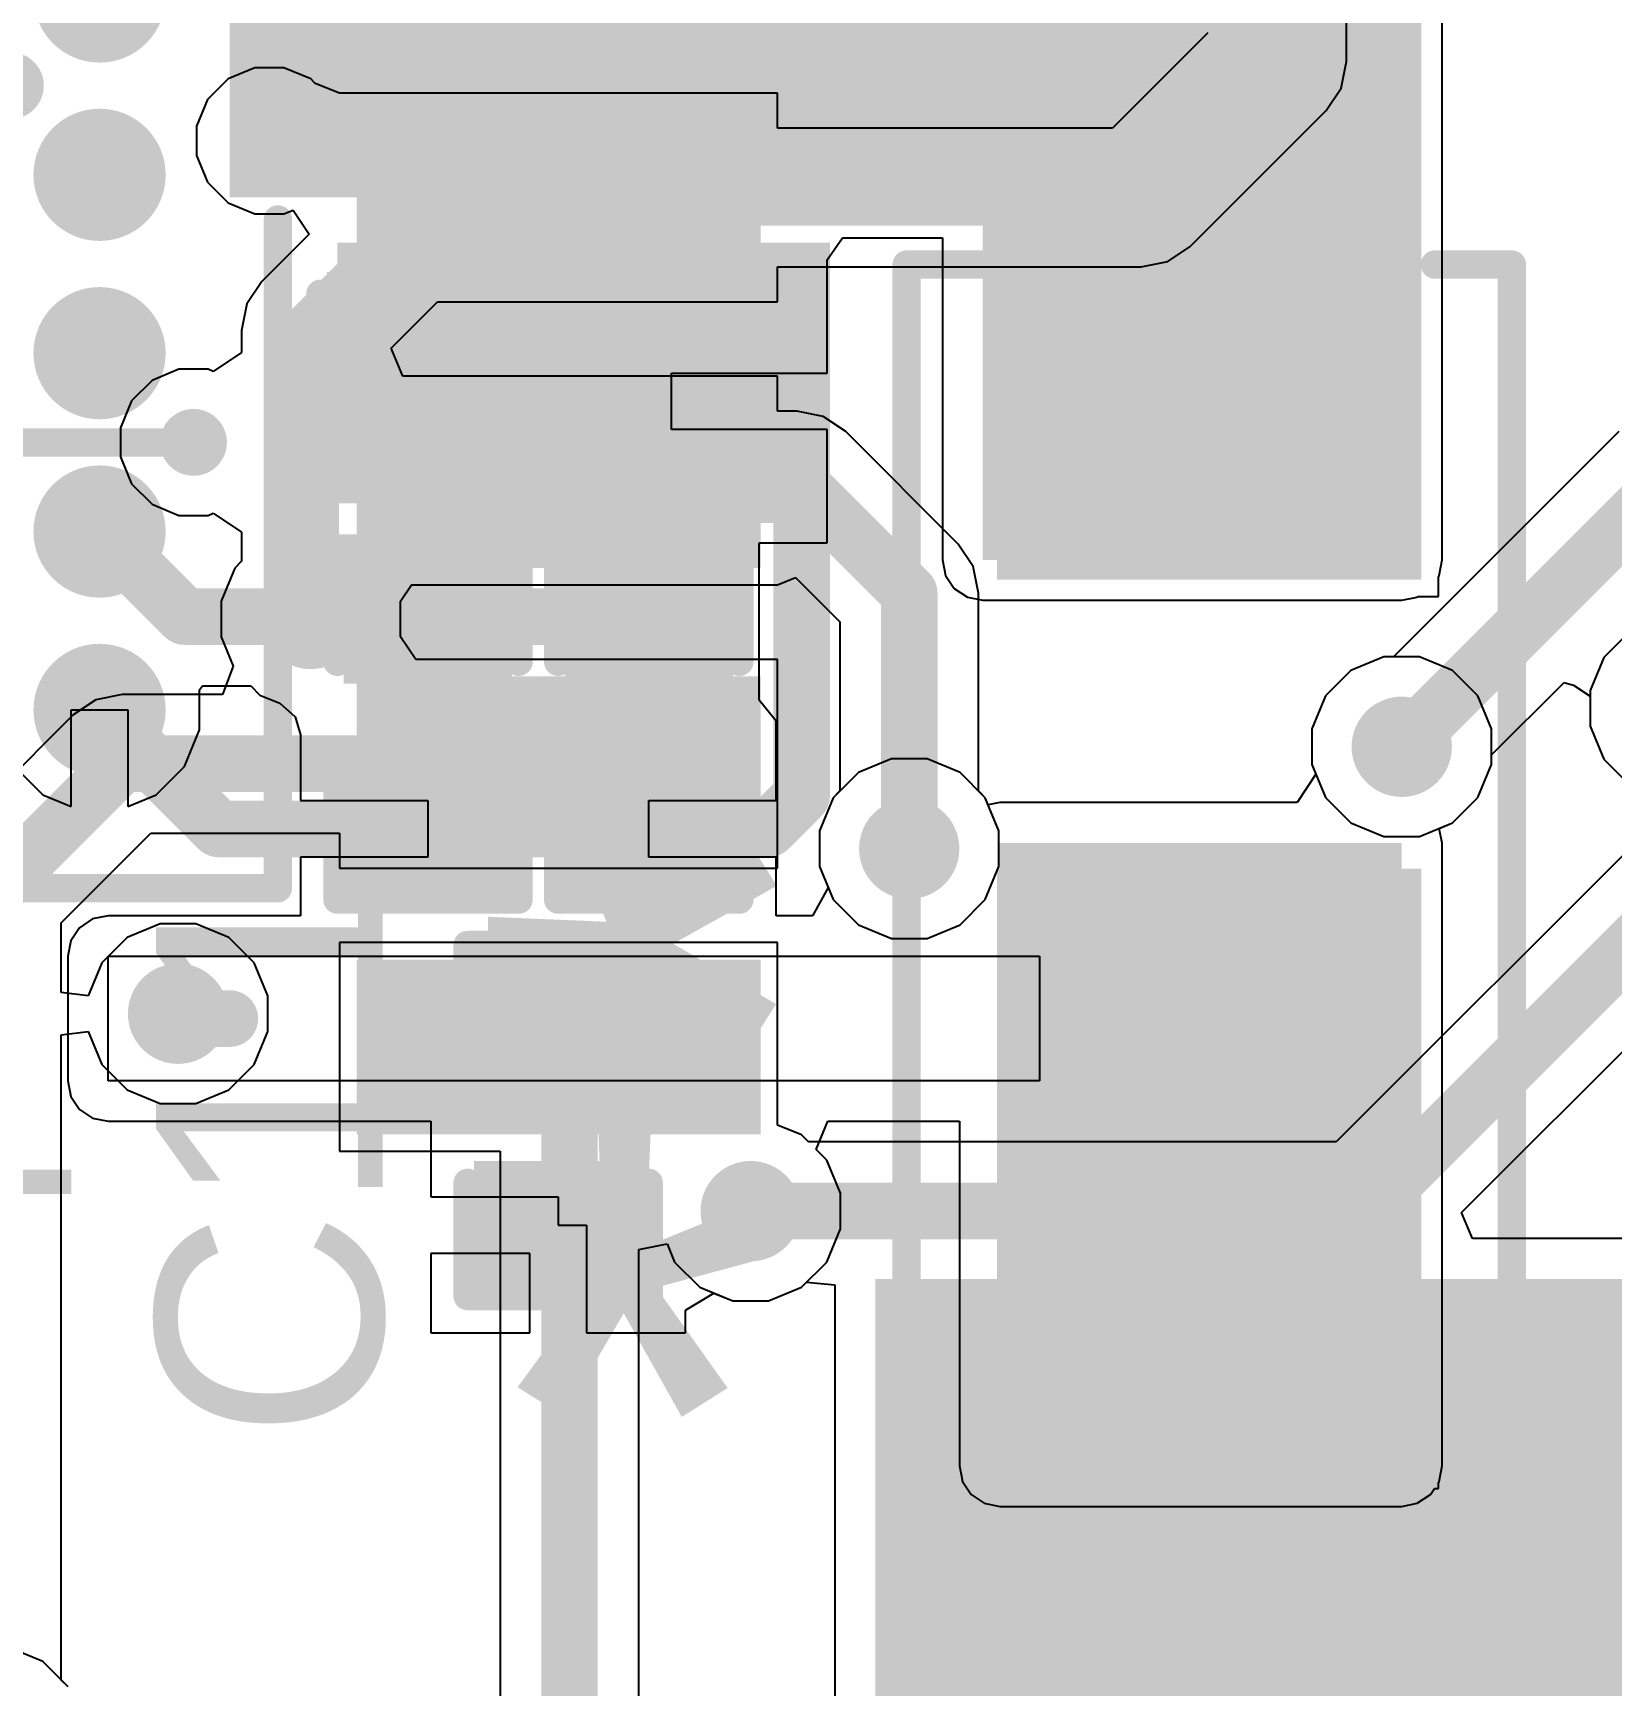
# Model space of a CAD drawing. Header units: millimetres. Extents: x -5.5 to 48.8, y -1.4 to 42.1.
# Drawn here: x 28.35 to 35.44, y 11.64 to 19.05 of the extents above; entities that cross this region are included whole.
import ezdxf

# ---------------------------------------------------------------- set-up
doc = ezdxf.new("R2010")
doc.units = ezdxf.units.MM
for name, color, linetype in [('BottomLayer', 5, 'Continuous'), ('BottomPaste', 16, 'Continuous'), ('BottomSolder', 6, 'Continuous'), ('TopLayer', 1, 'Continuous'), ('TopOverlay', 2, 'Continuous'), ('TopPaste', 8, 'Continuous'), ('TopSolder', 216, 'Continuous'), ('ViaHoleLayer', 16, 'Continuous')]:
    doc.layers.add(name, color=color, linetype=linetype)
doc.styles.add('Arial', font='', dxfattribs={"height": 0.2})
doc.styles.get('Arial').set_extended_font_data('Arial')

# ---------------------------------------------------------------- blocks, each defined once
blk = doc.blocks.new('SMA_3')
at = {"layer": 'TopLayer'}
for points in [[(-3.25, 0.85), (-0.75, 0.85), (-0.75, -0.85), (-3.25, -0.85)], [(0.75, 0.85), (3.25, 0.85), (3.25, -0.85), (0.75, -0.85)]]:
    blk.add_hatch(color=1, dxfattribs=at).paths.add_polyline_path(points)
at = {"layer": 'TopOverlay'}
for points in [[(-4.445, -1.4216), (-3.278, -1.4216), (-3.278, 1.4219), (-4.445, 1.4219)], [(-3.3, 0.924), (-2.596, 0.924), (-2.596, 1.4219), (-3.3, 1.4219)], [(-3.3, -1.4219), (-2.596, -1.4219), (-2.596, -0.924), (-3.3, -0.924)]]:
    blk.add_hatch(color=2, dxfattribs=at).paths.add_polyline_path(points)
at = {"layer": 'TopPaste'}
for points in [[(-3.25, 0.85), (-0.75, 0.85), (-0.75, -0.85), (-3.25, -0.85)], [(0.75, 0.85), (3.25, 0.85), (3.25, -0.85), (0.75, -0.85)]]:
    blk.add_hatch(color=8, dxfattribs=at).paths.add_polyline_path(points)
at = {"layer": 'TopSolder'}
for points in [[(-3.3516, 0.9516), (-0.6484, 0.9516), (-0.6484, -0.9516), (-3.3516, -0.9516)], [(0.6484, 0.9516), (3.3516, 0.9516), (3.3516, -0.9516), (0.6484, -0.9516)]]:
    blk.add_hatch(color=216, dxfattribs=at).paths.add_polyline_path(points)
at = {"layer": 'TopOverlay', "const_width": 0.127}
for points in [[(-2.6581, 1.3577), (2.0612, 1.3577)], [(2.0612, 1.3577), (2.0612, 1.0122)], [(2.0612, -1.0122), (2.0612, -1.3577)], [(-2.6581, -1.3577), (2.0612, -1.3577)]]:
    blk.add_lwpolyline(points, dxfattribs=at)
at = {"layer": 'TopOverlay', "const_width": 0.0635}
for points in [[(-2.6899, 1.3577, 1), (-2.6264, 1.3577, 1)], [(2.0295, 1.3577, 1), (2.093, 1.3577, 1)], [(2.0295, 1.3577, 1), (2.093, 1.3577, 1)], [(2.0295, 1.0122, 1), (2.093, 1.0122, 1)], [(2.0295, -1.0122, 1), (2.093, -1.0122, 1)], [(-2.6899, -1.3577, 1), (-2.6264, -1.3577, 1)], [(2.0295, -1.3577, 1), (2.093, -1.3577, 1)], [(2.0295, -1.3577, 1), (2.093, -1.3577, 1)]]:
    blk.add_lwpolyline(points, format="xyb", close=True, dxfattribs=at)
blk = doc.blocks.new('SMA_B_9')
at = {"layer": 'BottomLayer'}
for points in [[(-3.25, 0.85), (-0.75, 0.85), (-0.75, -0.85), (-3.25, -0.85)], [(0.75, 0.85), (3.25, 0.85), (3.25, -0.85), (0.75, -0.85)]]:
    blk.add_hatch(color=5, dxfattribs=at).paths.add_polyline_path(points)
at = {"layer": 'BottomPaste'}
for points in [[(-3.25, 0.85), (-0.75, 0.85), (-0.75, -0.85), (-3.25, -0.85)], [(0.75, 0.85), (3.25, 0.85), (3.25, -0.85), (0.75, -0.85)]]:
    blk.add_hatch(color=16, dxfattribs=at).paths.add_polyline_path(points)
at = {"layer": 'BottomSolder'}
for points in [[(-3.3516, 0.9516), (-0.6484, 0.9516), (-0.6484, -0.9516), (-3.3516, -0.9516)], [(0.6484, 0.9516), (3.3516, 0.9516), (3.3516, -0.9516), (0.6484, -0.9516)]]:
    blk.add_hatch(color=6, dxfattribs=at).paths.add_polyline_path(points)
blk = doc.blocks.new('SOIC_8__208______B_29')
at = {"layer": 'BottomLayer'}
for points in [[(2.8, 2.195), (4.41, 2.195), (4.41, 1.615), (2.8, 1.615)], [(2.8, 0.925), (4.41, 0.925), (4.41, 0.345), (2.8, 0.345)], [(2.8, -0.345), (4.41, -0.345), (4.41, -0.925), (2.8, -0.925)], [(2.8, -1.615), (4.41, -1.615), (4.41, -2.195), (2.8, -2.195)]]:
    blk.add_hatch(color=5, dxfattribs=at).paths.add_polyline_path(points)
at = {"layer": 'BottomPaste'}
for points in [[(2.8, 2.195), (4.41, 2.195), (4.41, 1.615), (2.8, 1.615)], [(2.8, 0.925), (4.41, 0.925), (4.41, 0.345), (2.8, 0.345)], [(2.8, -0.345), (4.41, -0.345), (4.41, -0.925), (2.8, -0.925)], [(2.8, -1.615), (4.41, -1.615), (4.41, -2.195), (2.8, -2.195)]]:
    blk.add_hatch(color=16, dxfattribs=at).paths.add_polyline_path(points)
at = {"layer": 'BottomSolder'}
for points in [[(2.6984, 2.2966), (4.5116, 2.2966), (4.5116, 1.5134), (2.6984, 1.5134)], [(2.6984, 1.0266), (4.5116, 1.0266), (4.5116, 0.2434), (2.6984, 0.2434)], [(2.6984, -0.2434), (4.5116, -0.2434), (4.5116, -1.0266), (2.6984, -1.0266)], [(2.6984, -1.5134), (4.5116, -1.5134), (4.5116, -2.2966), (2.6984, -2.2966)]]:
    blk.add_hatch(color=6, dxfattribs=at).paths.add_polyline_path(points)
blk = doc.blocks.new('196_LFBGA__12_12__41')
at = {"layer": 'TopLayer'}
h = blk.add_hatch(color=1, dxfattribs=at)
edge = h.paths.add_edge_path()
edge.add_arc((5.2, -2), 0.195, 0, 360)
h = blk.add_hatch(color=1, dxfattribs=at)
edge = h.paths.add_edge_path()
edge.add_arc((5.2, -2.8), 0.195, 0, 360)
h = blk.add_hatch(color=1, dxfattribs=at)
edge = h.paths.add_edge_path()
edge.add_arc((5.2, -3.6), 0.195, 0, 360)
h = blk.add_hatch(color=1, dxfattribs=at)
edge = h.paths.add_edge_path()
edge.add_arc((5.2, -4.4), 0.195, 0, 360)
h = blk.add_hatch(color=1, dxfattribs=at)
edge = h.paths.add_edge_path()
edge.add_arc((5.2, -5.2), 0.195, 0, 360)
at = {"layer": 'TopPaste'}
h = blk.add_hatch(color=8, dxfattribs=at)
edge = h.paths.add_edge_path()
edge.add_arc((5.2, -2), 0.195, 0, 360)
h = blk.add_hatch(color=8, dxfattribs=at)
edge = h.paths.add_edge_path()
edge.add_arc((5.2, -2.8), 0.195, 0, 360)
h = blk.add_hatch(color=8, dxfattribs=at)
edge = h.paths.add_edge_path()
edge.add_arc((5.2, -3.6), 0.195, 0, 360)
h = blk.add_hatch(color=8, dxfattribs=at)
edge = h.paths.add_edge_path()
edge.add_arc((5.2, -4.4), 0.195, 0, 360)
h = blk.add_hatch(color=8, dxfattribs=at)
edge = h.paths.add_edge_path()
edge.add_arc((5.2, -5.2), 0.195, 0, 360)
at = {"layer": 'TopSolder'}
h = blk.add_hatch(color=216, dxfattribs=at)
edge = h.paths.add_edge_path()
edge.add_arc((5.2, -2), 0.2966, 0, 360)
h = blk.add_hatch(color=216, dxfattribs=at)
edge = h.paths.add_edge_path()
edge.add_arc((5.2, -2.8), 0.2966, 0, 360)
h = blk.add_hatch(color=216, dxfattribs=at)
edge = h.paths.add_edge_path()
edge.add_arc((5.2, -3.6), 0.2966, 0, 360)
h = blk.add_hatch(color=216, dxfattribs=at)
edge = h.paths.add_edge_path()
edge.add_arc((5.2, -4.4), 0.2966, 0, 360)
h = blk.add_hatch(color=216, dxfattribs=at)
edge = h.paths.add_edge_path()
edge.add_arc((5.2, -5.2), 0.2966, 0, 360)
at = {"layer": 'TopOverlay', "const_width": 0.127}
for points in [[(6, -6), (6, -3)], [(3, -6), (6, -6)]]:
    blk.add_lwpolyline(points, dxfattribs=at)
at = {"layer": 'TopOverlay', "const_width": 0.0635}
for points in [[(5.9683, -3, 1), (6.0318, -3, 1)], [(5.9683, -6, 1), (6.0318, -6, 1)], [(5.9683, -6, 1), (6.0318, -6, 1)]]:
    blk.add_lwpolyline(points, format="xyb", close=True, dxfattribs=at)
blk = doc.blocks.new('C___0402_89')
at = {"layer": 'TopLayer'}
for points in [[(-0.6985, -0.3175), (-0.6985, 0.3175), (-0.2413, 0.3175), (-0.2413, -0.3175)], [(0.2413, -0.3175), (0.2413, 0.3175), (0.6985, 0.3175), (0.6985, -0.3175)]]:
    blk.add_hatch(color=1, dxfattribs=at).paths.add_polyline_path(points)
at = {"layer": 'TopPaste'}
for points in [[(-0.6985, -0.3175), (-0.6985, 0.3175), (-0.2413, 0.3175), (-0.2413, -0.3175)], [(0.2413, -0.3175), (0.2413, 0.3175), (0.6985, 0.3175), (0.6985, -0.3175)]]:
    blk.add_hatch(color=8, dxfattribs=at).paths.add_polyline_path(points)
at = {"layer": 'TopSolder'}
for points in [[(-0.7585, -0.3775), (-0.7585, 0.3775), (-0.1813, 0.3775), (-0.1813, -0.3775)], [(0.1813, -0.3775), (0.1813, 0.3775), (0.7585, 0.3775), (0.7585, -0.3775)]]:
    blk.add_hatch(color=216, dxfattribs=at).paths.add_polyline_path(points)
at = {"layer": 'TopOverlay', "const_width": 0.127}
for points in [[(-0.7874, 0.4064), (-0.2794, 0.4064)], [(-0.7874, 0.4064), (-0.7874, -0.4064)], [(0.2794, 0.4064), (0.7874, 0.4064)], [(0.7874, 0.4064), (0.7874, -0.4064)], [(-0.7874, -0.4064), (-0.2794, -0.4064)], [(0.2794, -0.4064), (0.7874, -0.4064)]]:
    blk.add_lwpolyline(points, dxfattribs=at)
at = {"layer": 'TopOverlay', "const_width": 0.0635}
for points in [[(-0.8191, 0.4064, 1), (-0.7556, 0.4064, 1)], [(-0.8191, 0.4064, 1), (-0.7556, 0.4064, 1)], [(-0.3111, 0.4064, 1), (-0.2477, 0.4064, 1)], [(0.2477, 0.4064, 1), (0.3111, 0.4064, 1)], [(0.7556, 0.4064, 1), (0.8191, 0.4064, 1)], [(0.7556, 0.4064, 1), (0.8191, 0.4064, 1)], [(-0.8191, -0.4064, 1), (-0.7556, -0.4064, 1)], [(-0.8191, -0.4064, 1), (-0.7556, -0.4064, 1)], [(-0.3111, -0.4064, 1), (-0.2477, -0.4064, 1)], [(0.2477, -0.4064, 1), (0.3111, -0.4064, 1)], [(0.7556, -0.4064, 1), (0.8191, -0.4064, 1)], [(0.7556, -0.4064, 1), (0.8191, -0.4064, 1)]]:
    blk.add_lwpolyline(points, format="xyb", close=True, dxfattribs=at)
blk = doc.blocks.new('C___0402_90')
at = {"layer": 'TopLayer'}
for points in [[(-0.6985, -0.3175), (-0.6985, 0.3175), (-0.2413, 0.3175), (-0.2413, -0.3175)], [(0.2413, -0.3175), (0.2413, 0.3175), (0.6985, 0.3175), (0.6985, -0.3175)]]:
    blk.add_hatch(color=1, dxfattribs=at).paths.add_polyline_path(points)
at = {"layer": 'TopPaste'}
for points in [[(-0.6985, -0.3175), (-0.6985, 0.3175), (-0.2413, 0.3175), (-0.2413, -0.3175)], [(0.2413, -0.3175), (0.2413, 0.3175), (0.6985, 0.3175), (0.6985, -0.3175)]]:
    blk.add_hatch(color=8, dxfattribs=at).paths.add_polyline_path(points)
at = {"layer": 'TopSolder'}
for points in [[(-0.7585, -0.3775), (-0.7585, 0.3775), (-0.1813, 0.3775), (-0.1813, -0.3775)], [(0.1813, -0.3775), (0.1813, 0.3775), (0.7585, 0.3775), (0.7585, -0.3775)]]:
    blk.add_hatch(color=216, dxfattribs=at).paths.add_polyline_path(points)
at = {"layer": 'TopOverlay', "const_width": 0.127}
for points in [[(-0.7874, 0.4064), (-0.2794, 0.4064)], [(-0.7874, 0.4064), (-0.7874, -0.4064)], [(0.2794, 0.4064), (0.7874, 0.4064)], [(0.7874, 0.4064), (0.7874, -0.4064)], [(-0.7874, -0.4064), (-0.2794, -0.4064)], [(0.2794, -0.4064), (0.7874, -0.4064)]]:
    blk.add_lwpolyline(points, dxfattribs=at)
at = {"layer": 'TopOverlay', "const_width": 0.0635}
for points in [[(-0.8191, 0.4064, 1), (-0.7556, 0.4064, 1)], [(-0.8191, 0.4064, 1), (-0.7556, 0.4064, 1)], [(-0.3111, 0.4064, 1), (-0.2477, 0.4064, 1)], [(0.2477, 0.4064, 1), (0.3111, 0.4064, 1)], [(0.7556, 0.4064, 1), (0.8191, 0.4064, 1)], [(0.7556, 0.4064, 1), (0.8191, 0.4064, 1)], [(-0.8191, -0.4064, 1), (-0.7556, -0.4064, 1)], [(-0.8191, -0.4064, 1), (-0.7556, -0.4064, 1)], [(-0.3111, -0.4064, 1), (-0.2477, -0.4064, 1)], [(0.2477, -0.4064, 1), (0.3111, -0.4064, 1)], [(0.7556, -0.4064, 1), (0.8191, -0.4064, 1)], [(0.7556, -0.4064, 1), (0.8191, -0.4064, 1)]]:
    blk.add_lwpolyline(points, format="xyb", close=True, dxfattribs=at)
blk = doc.blocks.new('C___0603_91')
at = {"layer": 'TopLayer'}
for points in [[(-0.381, 0.4445), (-0.381, -0.4445), (-1.143, -0.4445), (-1.143, 0.4445)], [(1.143, 0.4445), (1.143, -0.4445), (0.381, -0.4445), (0.381, 0.4445)]]:
    blk.add_hatch(color=1, dxfattribs=at).paths.add_polyline_path(points)
at = {"layer": 'TopPaste'}
for points in [[(-0.381, 0.4445), (-0.381, -0.4445), (-1.143, -0.4445), (-1.143, 0.4445)], [(1.143, 0.4445), (1.143, -0.4445), (0.381, -0.4445), (0.381, 0.4445)]]:
    blk.add_hatch(color=8, dxfattribs=at).paths.add_polyline_path(points)
at = {"layer": 'TopSolder'}
for points in [[(-0.321, 0.5045), (-0.321, -0.5045), (-1.203, -0.5045), (-1.203, 0.5045)], [(1.203, 0.5045), (1.203, -0.5045), (0.321, -0.5045), (0.321, 0.5045)]]:
    blk.add_hatch(color=216, dxfattribs=at).paths.add_polyline_path(points)
at = {"layer": 'TopOverlay', "const_width": 0.127}
for points in [[(-1.2446, 0.5334), (-0.4572, 0.5334)], [(-1.2446, 0.5334), (-1.2446, -0.5334)], [(0.4572, 0.5334), (1.2446, 0.5334)], [(1.2446, 0.5334), (1.2446, -0.5334)], [(-1.2446, -0.5334), (-0.4572, -0.5334)], [(0.4572, -0.5334), (1.2446, -0.5334)]]:
    blk.add_lwpolyline(points, dxfattribs=at)
at = {"layer": 'TopOverlay', "const_width": 0.0635}
for points in [[(-1.2764, 0.5334, 1), (-1.2128, 0.5334, 1)], [(-1.2764, 0.5334, 1), (-1.2128, 0.5334, 1)], [(-0.4889, 0.5334, 1), (-0.4254, 0.5334, 1)], [(0.4254, 0.5334, 1), (0.4889, 0.5334, 1)], [(1.2128, 0.5334, 1), (1.2764, 0.5334, 1)], [(1.2128, 0.5334, 1), (1.2764, 0.5334, 1)], [(-1.2764, -0.5334, 1), (-1.2128, -0.5334, 1)], [(-1.2764, -0.5334, 1), (-1.2128, -0.5334, 1)], [(-0.4889, -0.5334, 1), (-0.4254, -0.5334, 1)], [(0.4254, -0.5334, 1), (0.4889, -0.5334, 1)], [(1.2128, -0.5334, 1), (1.2764, -0.5334, 1)], [(1.2128, -0.5334, 1), (1.2764, -0.5334, 1)]]:
    blk.add_lwpolyline(points, format="xyb", close=True, dxfattribs=at)
blk = doc.blocks.new('C___0402_124')
at = {"layer": 'TopLayer'}
for points in [[(-0.6985, -0.3175), (-0.6985, 0.3175), (-0.2413, 0.3175), (-0.2413, -0.3175)], [(0.2413, -0.3175), (0.2413, 0.3175), (0.6985, 0.3175), (0.6985, -0.3175)]]:
    blk.add_hatch(color=1, dxfattribs=at).paths.add_polyline_path(points)
at = {"layer": 'TopPaste'}
for points in [[(-0.6985, -0.3175), (-0.6985, 0.3175), (-0.2413, 0.3175), (-0.2413, -0.3175)], [(0.2413, -0.3175), (0.2413, 0.3175), (0.6985, 0.3175), (0.6985, -0.3175)]]:
    blk.add_hatch(color=8, dxfattribs=at).paths.add_polyline_path(points)
at = {"layer": 'TopSolder'}
for points in [[(-0.7585, -0.3775), (-0.7585, 0.3775), (-0.1813, 0.3775), (-0.1813, -0.3775)], [(0.1813, -0.3775), (0.1813, 0.3775), (0.7585, 0.3775), (0.7585, -0.3775)]]:
    blk.add_hatch(color=216, dxfattribs=at).paths.add_polyline_path(points)
at = {"layer": 'TopOverlay', "const_width": 0.127}
for points in [[(-0.7874, 0.4064), (-0.7874, -0.4064)], [(-0.7874, 0.4064), (-0.2794, 0.4064)], [(0.2794, 0.4064), (0.7874, 0.4064)], [(0.7874, 0.4064), (0.7874, -0.4064)], [(-0.7874, -0.4064), (-0.2794, -0.4064)], [(0.2794, -0.4064), (0.7874, -0.4064)]]:
    blk.add_lwpolyline(points, dxfattribs=at)
at = {"layer": 'TopOverlay', "const_width": 0.0635}
for points in [[(-0.8191, 0.4064, 1), (-0.7556, 0.4064, 1)], [(-0.8191, 0.4064, 1), (-0.7556, 0.4064, 1)], [(-0.3111, 0.4064, 1), (-0.2477, 0.4064, 1)], [(0.2477, 0.4064, 1), (0.3111, 0.4064, 1)], [(0.7556, 0.4064, 1), (0.8191, 0.4064, 1)], [(0.7556, 0.4064, 1), (0.8191, 0.4064, 1)], [(-0.8191, -0.4064, 1), (-0.7556, -0.4064, 1)], [(-0.8191, -0.4064, 1), (-0.7556, -0.4064, 1)], [(-0.3111, -0.4064, 1), (-0.2477, -0.4064, 1)], [(0.2477, -0.4064, 1), (0.3111, -0.4064, 1)], [(0.7556, -0.4064, 1), (0.8191, -0.4064, 1)], [(0.7556, -0.4064, 1), (0.8191, -0.4064, 1)]]:
    blk.add_lwpolyline(points, format="xyb", close=True, dxfattribs=at)
blk = doc.blocks.new('C___0402_125')
at = {"layer": 'TopLayer'}
for points in [[(-0.6985, -0.3175), (-0.6985, 0.3175), (-0.2413, 0.3175), (-0.2413, -0.3175)], [(0.2413, -0.3175), (0.2413, 0.3175), (0.6985, 0.3175), (0.6985, -0.3175)]]:
    blk.add_hatch(color=1, dxfattribs=at).paths.add_polyline_path(points)
at = {"layer": 'TopPaste'}
for points in [[(-0.6985, -0.3175), (-0.6985, 0.3175), (-0.2413, 0.3175), (-0.2413, -0.3175)], [(0.2413, -0.3175), (0.2413, 0.3175), (0.6985, 0.3175), (0.6985, -0.3175)]]:
    blk.add_hatch(color=8, dxfattribs=at).paths.add_polyline_path(points)
at = {"layer": 'TopSolder'}
for points in [[(-0.7585, -0.3775), (-0.7585, 0.3775), (-0.1813, 0.3775), (-0.1813, -0.3775)], [(0.1813, -0.3775), (0.1813, 0.3775), (0.7585, 0.3775), (0.7585, -0.3775)]]:
    blk.add_hatch(color=216, dxfattribs=at).paths.add_polyline_path(points)
at = {"layer": 'TopOverlay', "const_width": 0.127}
for points in [[(-0.7874, 0.4064), (-0.7874, -0.4064)], [(-0.7874, 0.4064), (-0.2794, 0.4064)], [(0.2794, 0.4064), (0.7874, 0.4064)], [(0.7874, 0.4064), (0.7874, -0.4064)], [(-0.7874, -0.4064), (-0.2794, -0.4064)], [(0.2794, -0.4064), (0.7874, -0.4064)]]:
    blk.add_lwpolyline(points, dxfattribs=at)
at = {"layer": 'TopOverlay', "const_width": 0.0635}
for points in [[(-0.8191, 0.4064, 1), (-0.7556, 0.4064, 1)], [(-0.8191, 0.4064, 1), (-0.7556, 0.4064, 1)], [(-0.3111, 0.4064, 1), (-0.2477, 0.4064, 1)], [(0.2477, 0.4064, 1), (0.3111, 0.4064, 1)], [(0.7556, 0.4064, 1), (0.8191, 0.4064, 1)], [(0.7556, 0.4064, 1), (0.8191, 0.4064, 1)], [(-0.8191, -0.4064, 1), (-0.7556, -0.4064, 1)], [(-0.8191, -0.4064, 1), (-0.7556, -0.4064, 1)], [(-0.3111, -0.4064, 1), (-0.2477, -0.4064, 1)], [(0.2477, -0.4064, 1), (0.3111, -0.4064, 1)], [(0.7556, -0.4064, 1), (0.8191, -0.4064, 1)], [(0.7556, -0.4064, 1), (0.8191, -0.4064, 1)]]:
    blk.add_lwpolyline(points, format="xyb", close=True, dxfattribs=at)

msp = doc.modelspace()

# ---------------------------------------------------------------- hatches: boundary and pattern name
at = {"layer": 'BottomLayer'}
h = msp.add_hatch(color=5, dxfattribs=at)
edge = h.paths.add_edge_path()
edge.add_arc((28.251, 18.815), 0.15, 0, 360)
h = msp.add_hatch(color=5, dxfattribs=at)
edge = h.paths.add_edge_path()
edge.add_arc((29.4132, 18.5674), 0.15, 0, 360)
h = msp.add_hatch(color=5, dxfattribs=at)
edge = h.paths.add_edge_path()
edge.add_arc((29.0724, 17.215), 0.15, 0, 360)
h = msp.add_hatch(color=5, dxfattribs=at)
edge = h.paths.add_edge_path()
edge.add_arc((29.5988, 16.423), 0.225, 0, 360)
h = msp.add_hatch(color=5, dxfattribs=at)
edge = h.paths.add_edge_path()
edge.add_arc((34.4932, 15.8496), 0.225, 0, 360)
h = msp.add_hatch(color=5, dxfattribs=at)
edge = h.paths.add_edge_path()
edge.add_arc((32.2834, 15.3924), 0.225, 0, 360)
h = msp.add_hatch(color=5, dxfattribs=at)
edge = h.paths.add_edge_path()
edge.add_arc((29.0032, 14.6522), 0.225, 0, 360)
h = msp.add_hatch(color=5, dxfattribs=at)
edge = h.paths.add_edge_path()
edge.add_arc((31.5722, 13.7668), 0.225, 0, 360)
msp.add_hatch(color=5, dxfattribs=at).paths.add_polyline_path([(32.131, 10.0584), (35.8902, 10.0584), (35.8902, 13.462), (32.131, 13.462)])
at = {"layer": 'TopLayer'}
for points in [[(29.2354, 18.3134), (34.4932, 18.3134), (34.4932, 19.3294), (29.2354, 19.3294)], [(32.6136, 16.6878), (34.4932, 16.6878), (34.4932, 19.3294), (32.6136, 19.3294)], [(29.718, 16.9418), (31.9278, 16.9418), (31.9278, 18.1102), (29.718, 18.1102)], [(32.6898, 12.6238), (34.4932, 12.6238), (34.4932, 15.4178), (32.6898, 15.4178)]]:
    msp.add_hatch(color=1, dxfattribs=at).paths.add_polyline_path(points)
h = msp.add_hatch(color=1, dxfattribs=at)
edge = h.paths.add_edge_path()
edge.add_arc((28.251, 18.815), 0.15, 0, 360)
h = msp.add_hatch(color=1, dxfattribs=at)
edge = h.paths.add_edge_path()
edge.add_arc((29.4132, 18.5674), 0.15, 0, 360)
h = msp.add_hatch(color=1, dxfattribs=at)
edge = h.paths.add_edge_path()
edge.add_arc((29.0724, 17.215), 0.15, 0, 360)
h = msp.add_hatch(color=1, dxfattribs=at)
edge = h.paths.add_edge_path()
edge.add_arc((29.5988, 16.423), 0.225, 0, 360)
h = msp.add_hatch(color=1, dxfattribs=at)
edge = h.paths.add_edge_path()
edge.add_arc((34.4932, 15.8496), 0.225, 0, 360)
h = msp.add_hatch(color=1, dxfattribs=at)
edge = h.paths.add_edge_path()
edge.add_arc((32.2834, 15.3924), 0.225, 0, 360)
h = msp.add_hatch(color=1, dxfattribs=at)
edge = h.paths.add_edge_path()
edge.add_arc((29.0032, 14.6522), 0.225, 0, 360)
h = msp.add_hatch(color=1, dxfattribs=at)
edge = h.paths.add_edge_path()
edge.add_arc((31.5722, 13.7668), 0.225, 0, 360)
at = {"layer": 'ViaHoleLayer'}
h = msp.add_hatch(color=16, dxfattribs=at)
edge = h.paths.add_edge_path()
edge.add_arc((29.4132, 18.5674), 0.1, 0, 360)
h = msp.add_hatch(color=16, dxfattribs=at)
edge = h.paths.add_edge_path()
edge.add_arc((29.0724, 17.215), 0.1, 0, 360)
h = msp.add_hatch(color=16, dxfattribs=at)
edge = h.paths.add_edge_path()
edge.add_arc((29.5988, 16.423), 0.1, 0, 360)
h = msp.add_hatch(color=16, dxfattribs=at)
edge = h.paths.add_edge_path()
edge.add_arc((34.4932, 15.8496), 0.1, 0, 360)
h = msp.add_hatch(color=16, dxfattribs=at)
edge = h.paths.add_edge_path()
edge.add_arc((32.2834, 15.3924), 0.1, 0, 360)
h = msp.add_hatch(color=16, dxfattribs=at)
edge = h.paths.add_edge_path()
edge.add_arc((29.0032, 14.6522), 0.1, 0, 360)
h = msp.add_hatch(color=16, dxfattribs=at)
edge = h.paths.add_edge_path()
edge.add_arc((31.5722, 13.7668), 0.1, 0, 360)

# ---------------------------------------------------------------- linework, layer by layer
at = {"layer": 'BottomLayer'}
for p, q in [((34.2452, 18.923), (34.2452, 21.048)), ((33.6236, 19.0517), (33.1961, 18.6242)), ((34.2215, 18.8041), (34.2452, 18.923)), ((29.2275, 18.8453), (29.1353, 18.7531)), ((29.348, 18.8952), (29.2275, 18.8453)), ((29.4784, 18.8952), (29.348, 18.8952)), ((29.5989, 18.8453), (29.4784, 18.8952)), ((29.6189, 18.8253), (29.5989, 18.8453)), ((29.7276, 18.7812), (29.6189, 18.8253)), ((31.6932, 18.7812), (29.7276, 18.7812)), ((29.7276, 18.7812), (29.7276, 18.7812)), ((29.7276, 18.7812), (29.7276, 18.7812)), ((29.7276, 18.7812), (29.7276, 18.7812)), ((31.6932, 18.6242), (31.6932, 18.7812)), ((34.1541, 18.7033), (34.2215, 18.8041)), ((29.1353, 18.7531), (29.0854, 18.6326)), ((33.5445, 18.0937), (34.1541, 18.7033)), ((29.0854, 18.6326), (29.0854, 18.5022)), ((33.1961, 18.6242), (31.6932, 18.6242)), ((29.0854, 18.5022), (29.1353, 18.3817)), ((29.1353, 18.3817), (29.2275, 18.2895)), ((29.2275, 18.2895), (29.348, 18.2396)), ((29.348, 18.2396), (29.4784, 18.2396)), ((29.4784, 18.2396), (29.5195, 18.2566)), ((29.5195, 18.2566), (29.5915, 18.149)), ((29.5915, 18.149), (29.3791, 17.9366)), ((33.4437, 18.0263), (33.5445, 18.0937)), ((33.3248, 18.0026), (33.4437, 18.0263)), ((31.6932, 17.8456), (31.6932, 18.0026)), ((31.6932, 18.0026), (33.3248, 18.0026)), ((29.3791, 17.9366), (29.3117, 17.8358)), ((29.3117, 17.8358), (29.2881, 17.7168)), ((29.9597, 17.6382), (30.1671, 17.8456)), ((30.1671, 17.8456), (31.6932, 17.8456)), ((29.2881, 17.7168), (29.2881, 17.6179)), ((29.2881, 17.6179), (29.1611, 17.5331)), ((30.0123, 17.5112), (29.9597, 17.6382)), ((29.0072, 17.5428), (28.8867, 17.4929)), ((29.1376, 17.5428), (29.0072, 17.5428)), ((29.1611, 17.5331), (29.1376, 17.5428)), ((31.6932, 17.5112), (30.0123, 17.5112)), ((31.6932, 17.3542), (31.6932, 17.5112)), ((28.8867, 17.4929), (28.7945, 17.4007)), ((28.7945, 17.4007), (28.7446, 17.2802)), ((31.779, 17.3542), (31.6932, 17.3542)), ((31.8979, 17.3305), (31.779, 17.3542)), ((28.7446, 17.2802), (28.7446, 17.1498)), ((31.9988, 17.2631), (31.8979, 17.3305)), ((32.5031, 16.7588), (31.9988, 17.2631)), ((35.4673, 17.2631), (34.4565, 16.2524)), ((28.7446, 17.1498), (28.7945, 17.0293)), ((28.7945, 17.0293), (28.8867, 16.9371)), ((28.8867, 16.9371), (29.0072, 16.8872)), ((29.0072, 16.8872), (29.1376, 16.8872)), ((29.1376, 16.8872), (29.1611, 16.8969)), ((29.1611, 16.8969), (29.2881, 16.8121)), ((29.2881, 16.8121), (29.2881, 16.6818)), ((32.5705, 16.6579), (32.5031, 16.7588)), ((29.2881, 16.6818), (29.2574, 16.6511)), ((29.2574, 16.6511), (29.196, 16.5031)), ((31.6932, 16.5756), (31.7739, 16.609)), ((31.7739, 16.609), (31.9726, 16.4103)), ((32.5942, 16.539), (32.5705, 16.6579)), ((30.0016, 16.5031), (30.0501, 16.5756)), ((30.0501, 16.5756), (31.6932, 16.5756)), ((31.6932, 16.5756), (31.6932, 16.5756)), ((32.5942, 15.6513), (32.5942, 16.539)), ((29.196, 16.5031), (29.196, 16.3429)), ((30.0016, 16.3429), (30.0016, 16.5031)), ((31.9726, 16.4103), (31.9726, 15.6513)), ((29.196, 16.3429), (29.2506, 16.2112)), ((30.0696, 16.2412), (30.0016, 16.3429)), ((31.6932, 16.2412), (30.0696, 16.2412)), ((31.6932, 15.3056), (31.6932, 16.2412)), ((34.4131, 16.2524), (34.265, 16.1911)), ((34.4565, 16.2524), (34.4131, 16.2524)), ((29.2506, 16.2112), (29.2021, 16.0842)), ((34.265, 16.1911), (34.1517, 16.0778)), ((34.896, 15.8129), (35.2213, 16.1382)), ((35.2213, 16.1382), (35.2636, 16.1252)), ((35.2636, 16.1252), (35.3386, 16.0759)), ((28.6339, 16.0605), (28.5331, 15.9931)), ((28.7528, 16.0842), (28.6339, 16.0605)), ((29.2021, 16.0842), (28.7528, 16.0842)), ((34.1517, 16.0778), (34.0904, 15.9297)), ((35.3386, 16.0759), (35.3386, 15.9419)), ((28.5331, 15.9931), (27.9943, 15.4544)), ((35.3386, 15.9419), (35.3999, 15.7939)), ((34.0904, 15.9297), (34.0904, 15.7695)), ((34.896, 15.7695), (34.896, 15.8129)), ((35.3999, 15.7939), (35.5132, 15.6806)), ((34.0904, 15.7695), (34.1517, 15.6214)), ((34.8347, 15.6214), (34.896, 15.7695)), ((31.9726, 15.6513), (31.9419, 15.6206)), ((32.6249, 15.6206), (32.5942, 15.6513)), ((31.9419, 15.6206), (31.8806, 15.4725)), ((32.6862, 15.4725), (32.6249, 15.6206)), ((34.1517, 15.6214), (34.265, 15.5081)), ((34.7214, 15.5081), (34.8347, 15.6214)), ((35.6238, 15.5019), (34.1994, 14.0776)), ((34.265, 15.5081), (34.4131, 15.4468)), ((34.5733, 15.4468), (34.7214, 15.5081)), ((28.4794, 15.0605), (28.8815, 15.4626)), ((28.8815, 15.4626), (29.7276, 15.4626)), ((29.7276, 15.4626), (29.7276, 15.3056)), ((31.8806, 15.4725), (31.8806, 15.3123)), ((32.6862, 15.3123), (32.6862, 15.4725)), ((34.4131, 15.4468), (34.5733, 15.4468)), ((34.7615, 13.7606), (36.4635, 15.4626)), ((29.7276, 15.3056), (31.6932, 15.3056)), ((31.8806, 15.3123), (31.9419, 15.1642)), ((32.6249, 15.1642), (32.6862, 15.3123)), ((31.9419, 15.1642), (32.0552, 15.0509)), ((32.5116, 15.0509), (32.6249, 15.1642)), ((28.4794, 14.7467), (28.4794, 15.0605)), ((28.9231, 15.055), (28.775, 14.9937)), ((29.0833, 15.055), (28.9231, 15.055)), ((29.2314, 14.9937), (29.0833, 15.055)), ((32.0552, 15.0509), (32.2033, 14.9896)), ((32.3635, 14.9896), (32.5116, 15.0509)), ((28.775, 14.9937), (28.6617, 14.8804)), ((29.3447, 14.8804), (29.2314, 14.9937)), ((32.2033, 14.9896), (32.3635, 14.9896)), ((31.6932, 14.9712), (29.7276, 14.9712)), ((29.7276, 14.9712), (29.7276, 14.0356)), ((31.6932, 14.1527), (31.6932, 14.9712)), ((28.6617, 14.8804), (28.6004, 14.7323)), ((29.406, 14.7323), (29.3447, 14.8804)), ((28.6004, 14.7323), (28.4794, 14.7467)), ((29.406, 14.5721), (29.406, 14.7323)), ((28.4794, 14.5577), (28.6004, 14.5721)), ((28.4794, 11.6635), (28.4794, 14.5577)), ((28.6004, 14.5721), (28.6617, 14.424)), ((29.3447, 14.424), (29.406, 14.5721)), ((28.6617, 14.424), (28.775, 14.3107)), ((29.2314, 14.3107), (29.3447, 14.424)), ((28.775, 14.3107), (28.9231, 14.2494)), ((29.0833, 14.2494), (29.2314, 14.3107)), ((28.9231, 14.2494), (29.0833, 14.2494)), ((31.8004, 14.1083), (31.6932, 14.1527)), ((31.8311, 14.0776), (31.8004, 14.1083)), ((29.7276, 14.0356), (30.4486, 14.0356)), ((30.4486, 14.0356), (30.4486, 11.3333)), ((34.1994, 14.0776), (31.8311, 14.0776)), ((34.8101, 13.6433), (34.7615, 13.7606)), ((35.8902, 13.6433), (34.8101, 13.6433)), ((31.0702, 13.5944), (31.1972, 13.6196)), ((31.0702, 11.3333), (31.0702, 13.5944)), ((31.1972, 13.6196), (31.2307, 13.5386)), ((31.2307, 13.5386), (31.344, 13.4253)), ((31.344, 13.4253), (31.4921, 13.364)), ((31.6523, 13.364), (31.8004, 13.4253)), ((31.8004, 13.4253), (31.8227, 13.4477)), ((31.8227, 13.4477), (31.9497, 13.4359)), ((31.9497, 13.4359), (31.9497, 10.0584)), ((31.4921, 13.364), (31.6523, 13.364)), ((28.5101, 11.6328), (28.4794, 11.6635))]:
    msp.add_line(p, q, dxfattribs=at)
at = {"layer": 'BottomLayer', "const_width": 0.254}
for points in [[(33.9344, 18.923), (33.9344, 21.7678)], [(33.3248, 18.3134), (33.9344, 18.923)], [(29.5988, 17.7168), (30.1954, 18.3134)], [(30.1954, 18.3134), (33.3248, 18.3134)], [(29.5988, 16.423), (29.5988, 17.7168)], [(30.7104, 17.0434), (31.779, 17.0434)], [(31.779, 17.0434), (32.2834, 16.539)], [(34.4932, 15.8496), (35.687, 17.0434)], [(32.2834, 15.3924), (32.2834, 16.539)], [(28.1686, 15.1892), (28.7528, 15.7734)], [(28.7528, 15.7734), (30.7104, 15.7734)], [(34.3282, 13.7668), (36.3348, 15.7734)], [(30.7104, 14.5034), (30.7594, 14.4544)], [(30.7594, 11.0744), (30.7594, 14.4544)], [(31.5722, 13.7668), (34.3282, 13.7668)]]:
    msp.add_lwpolyline(points, dxfattribs=at)
at = {"layer": 'BottomLayer', "const_width": 0.127}
for points in [[(33.8709, 18.923, 1), (33.9979, 18.923, 1)], [(33.8709, 18.923, 1), (33.9979, 18.923, 1)], [(30.1319, 18.3134, 1), (30.2589, 18.3134, 1)], [(30.1319, 18.3134, 1), (30.2589, 18.3134, 1)], [(33.2613, 18.3134, 1), (33.3883, 18.3134, 1)], [(33.2613, 18.3134, 1), (33.3883, 18.3134, 1)], [(29.5353, 17.7168, 1), (29.6623, 17.7168, 1)], [(29.5353, 17.7168, 1), (29.6623, 17.7168, 1)], [(30.6469, 17.0434, 1), (30.7739, 17.0434, 1)], [(31.7155, 17.0434, 1), (31.8425, 17.0434, 1)], [(31.7155, 17.0434, 1), (31.8425, 17.0434, 1)], [(32.2199, 16.539, 1), (32.3469, 16.539, 1)], [(32.2199, 16.539, 1), (32.3469, 16.539, 1)], [(29.5353, 16.423, 1), (29.6623, 16.423, 1)], [(34.4297, 15.8496, 1), (34.5567, 15.8496, 1)], [(28.6893, 15.7734, 1), (28.8163, 15.7734, 1)], [(28.6893, 15.7734, 1), (28.8163, 15.7734, 1)], [(30.6469, 15.7734, 1), (30.7739, 15.7734, 1)], [(32.2199, 15.3924, 1), (32.3469, 15.3924, 1)], [(30.6469, 14.5034, 1), (30.7739, 14.5034, 1)], [(30.6959, 14.4544, 1), (30.8229, 14.4544, 1)], [(30.6959, 14.4544, 1), (30.8229, 14.4544, 1)], [(31.5087, 13.7668, 1), (31.6357, 13.7668, 1)], [(34.2647, 13.7668, 1), (34.3917, 13.7668, 1)], [(34.2647, 13.7668, 1), (34.3917, 13.7668, 1)]]:
    msp.add_lwpolyline(points, format="xyb", close=True, dxfattribs=at)
at = {"layer": 'TopLayer'}
for p, q in [((34.6745, 16.6878), (34.6745, 19.3294)), ((31.9151, 18.034), (31.9848, 18.1321)), ((31.9848, 18.1321), (32.4323, 18.1321)), ((32.4323, 18.1321), (32.4323, 16.6878)), ((31.9151, 17.526), (31.9151, 18.034)), ((31.2166, 17.272), (31.2166, 17.526)), ((31.2166, 17.526), (31.9151, 17.526)), ((31.9151, 17.272), (31.2166, 17.272)), ((31.9151, 16.764), (31.9151, 17.272)), ((31.6103, 16.0909), (31.6103, 16.764)), ((31.6103, 16.764), (31.9151, 16.764)), ((32.4323, 16.6878), (32.4461, 16.6184)), ((34.6607, 16.6184), (34.6745, 16.6878)), ((32.4461, 16.6184), (32.4854, 16.5596)), ((34.6574, 16.6135), (34.6607, 16.6184)), ((34.6574, 16.5234), (34.6574, 16.6135)), ((32.4854, 16.5596), (32.5442, 16.5203)), ((32.5442, 16.5203), (32.6136, 16.5065)), ((32.6136, 16.5065), (34.4932, 16.5065)), ((34.4932, 16.5065), (34.5626, 16.5203)), ((34.5626, 16.5203), (34.5672, 16.5234)), ((34.5672, 16.5234), (34.6574, 16.5234)), ((35.5132, 16.3635), (35.3999, 16.2502)), ((34.4131, 16.2524), (34.265, 16.1911)), ((34.5733, 16.2524), (34.4131, 16.2524)), ((34.7214, 16.1911), (34.5733, 16.2524)), ((35.3999, 16.2502), (35.3386, 16.1022)), ((34.265, 16.1911), (34.1517, 16.0778)), ((34.8347, 16.0778), (34.7214, 16.1911)), ((29.1, 16.1043), (29.1125, 16.123)), ((29.1, 15.9257), (29.1, 16.1043)), ((29.1125, 16.123), (29.3292, 16.123)), ((29.3292, 16.123), (29.3707, 16.0815)), ((31.6103, 16.0593), (31.6103, 16.0909)), ((35.3386, 16.1022), (35.3386, 15.9419)), ((28.524, 15.5816), (28.524, 16.015)), ((28.524, 16.015), (28.778, 16.015)), ((28.778, 16.015), (28.778, 15.5816)), ((29.3707, 16.0815), (29.4594, 16.0448)), ((29.4594, 16.0448), (29.5291, 15.9845)), ((31.6865, 15.9639), (31.6103, 16.0593)), ((34.1517, 16.0778), (34.0904, 15.9297)), ((34.896, 15.9297), (34.8347, 16.0778)), ((29.5291, 15.9845), (29.5529, 15.9028)), ((31.6865, 15.9193), (31.6865, 15.9639)), ((35.3386, 15.9419), (35.3999, 15.7939)), ((29.0316, 15.7607), (29.1, 15.9257)), ((29.5529, 15.9028), (29.5529, 15.6083)), ((31.6865, 15.6083), (31.6865, 15.9193)), ((34.0904, 15.9297), (34.0904, 15.7695)), ((34.896, 15.7695), (34.896, 15.9297)), ((32.2033, 15.7952), (32.0552, 15.7339)), ((32.3635, 15.7952), (32.2033, 15.7952)), ((32.5116, 15.7339), (32.3635, 15.7952)), ((35.3999, 15.7939), (35.5132, 15.6806)), ((28.2801, 15.7509), (28.3967, 15.6344)), ((28.9053, 15.6344), (29.0316, 15.7607)), ((32.0552, 15.7339), (31.9419, 15.6206)), ((32.6249, 15.6206), (32.5116, 15.7339)), ((34.1084, 15.7261), (34.0235, 15.5991)), ((34.0904, 15.7695), (34.1084, 15.7261)), ((34.8347, 15.6214), (34.896, 15.7695)), ((28.3967, 15.6344), (28.524, 15.5816)), ((28.778, 15.5816), (28.9053, 15.6344)), ((29.5529, 15.6083), (30.1244, 15.6083)), ((30.1244, 15.6083), (30.1244, 15.3543)), ((31.115, 15.3543), (31.115, 15.6083)), ((31.115, 15.6083), (31.6865, 15.6083)), ((31.9419, 15.6206), (31.8806, 15.4725)), ((32.638, 15.5888), (32.6249, 15.6206)), ((32.6898, 15.5991), (32.638, 15.5888)), ((34.0235, 15.5991), (32.6898, 15.5991)), ((34.7214, 15.5081), (34.8347, 15.6214)), ((34.6615, 15.4833), (34.7214, 15.5081)), ((31.8806, 15.4725), (31.8806, 15.3123)), ((34.6745, 15.4178), (34.6615, 15.4833)), ((30.1244, 15.3543), (29.5529, 15.3543)), ((29.5529, 15.3543), (29.5529, 15.0911)), ((31.6865, 15.3543), (31.115, 15.3543)), ((31.6865, 15.0911), (31.6865, 15.3543)), ((34.6745, 12.6238), (34.6745, 15.4178)), ((31.8806, 15.3123), (31.9196, 15.2181)), ((31.9196, 15.2181), (31.8491, 15.0911)), ((28.6199, 15.0773), (28.5611, 15.038)), ((28.6893, 15.0911), (28.6199, 15.0773)), ((29.5529, 15.0911), (28.6893, 15.0911)), ((31.8491, 15.0911), (31.6865, 15.0911)), ((28.5218, 14.9792), (28.508, 14.9098)), ((28.5611, 15.038), (28.5218, 14.9792)), ((28.508, 14.9098), (28.508, 14.351)), ((28.6893, 14.9098), (32.8676, 14.9098)), ((28.6893, 14.351), (28.6893, 14.9098)), ((32.8676, 14.9098), (32.8676, 14.478)), ((32.8676, 14.478), (32.8676, 14.351)), ((28.508, 14.351), (28.5218, 14.2816)), ((32.8676, 14.351), (28.6893, 14.351)), ((28.5218, 14.2816), (28.5611, 14.2228)), ((28.5611, 14.2228), (28.6199, 14.1835)), ((28.6199, 14.1835), (28.6893, 14.1697)), ((28.6893, 14.1697), (30.1371, 14.1697)), ((30.1371, 14.1697), (30.1371, 13.8303)), ((31.8659, 14.0427), (31.9185, 14.1697)), ((31.9185, 14.1697), (32.5085, 14.1697)), ((32.5085, 14.1697), (32.5085, 12.6238)), ((31.9137, 13.995), (31.8659, 14.0427)), ((31.975, 13.8469), (31.9137, 13.995)), ((30.1371, 13.8303), (30.7086, 13.8303)), ((30.7086, 13.8303), (30.7086, 13.7033)), ((31.975, 13.6867), (31.975, 13.8469)), ((30.7086, 13.7033), (30.8356, 13.7033)), ((30.8356, 13.7033), (30.8356, 13.2207)), ((31.9137, 13.5386), (31.975, 13.6867)), ((30.5816, 13.5763), (30.1371, 13.5763)), ((30.1371, 13.5763), (30.1371, 13.2207)), ((30.5816, 13.2207), (30.5816, 13.5763)), ((31.8004, 13.4253), (31.9137, 13.5386)), ((31.6523, 13.364), (31.8004, 13.4253)), ((31.2801, 13.3233), (31.4071, 13.3992)), ((31.4071, 13.3992), (31.4921, 13.364)), ((31.4921, 13.364), (31.6523, 13.364)), ((31.2801, 13.2207), (31.2801, 13.3233)), ((30.1371, 13.2207), (30.5816, 13.2207)), ((30.8356, 13.2207), (31.2801, 13.2207)), ((32.5085, 12.6238), (32.5223, 12.5544)), ((34.6607, 12.5544), (34.6745, 12.6238)), ((32.5223, 12.5544), (32.5616, 12.4956)), ((34.6574, 12.5495), (34.6607, 12.5544)), ((34.6574, 12.5234), (34.6574, 12.5495)), ((32.5616, 12.4956), (32.6204, 12.4563)), ((32.6204, 12.4563), (32.6898, 12.4425)), ((34.4932, 12.4425), (34.5626, 12.4563)), ((34.5626, 12.4563), (34.6214, 12.4956)), ((34.6214, 12.4956), (34.64, 12.5234)), ((34.64, 12.5234), (34.6574, 12.5234)), ((32.6898, 12.4425), (34.4932, 12.4425)), ((28.3968, 11.7461), (28.2487, 11.8074)), ((28.5101, 11.6328), (28.3968, 11.7461))]:
    msp.add_line(p, q, dxfattribs=at)
for points, const_width in [([(27.451, 17.215), (29.0724, 17.215)], 0.127), ([(31.8008, 15.6301), (31.8008, 17.215)], 0.254), ([(28.651, 16.815), (29.0322, 16.4338)], 0.254), ([(29.0322, 16.4338), (31.1023, 16.4338)], 0.254), ([(31.1023, 16.4338), (31.115, 16.4211)], 0.254), ([(28.651, 16.015), (29.1847, 15.4813)], 0.254), ([(28.651, 15.9782), (28.651, 16.0086)], 0.254), ([(31.652, 15.4813), (31.8008, 15.6301)], 0.254), ([(29.1847, 15.4813), (30.1244, 15.4813)], 0.254), ([(30.1244, 15.4813), (31.115, 15.4813)], 0.254), ([(31.115, 15.4813), (31.652, 15.4813)], 0.254), ([(29.0032, 14.6522), (29.025, 14.6304)], 0.254), ([(29.025, 14.6304), (29.2354, 14.6304)], 0.254)]:
    msp.add_lwpolyline(points, dxfattribs=dict(at, const_width=const_width))
for points, const_width in [([(29.0407, 17.215, 1), (29.1042, 17.215, 1)], 0.0635), ([(31.7373, 17.215, 1), (31.8643, 17.215, 1)], 0.127), ([(28.5875, 16.815, 1), (28.7145, 16.815, 1)], 0.127), ([(28.9687, 16.4338, 1), (29.0957, 16.4338, 1)], 0.127), ([(28.9687, 16.4338, 1), (29.0957, 16.4338, 1)], 0.127), ([(31.0388, 16.4338, 1), (31.1658, 16.4338, 1)], 0.127), ([(31.0388, 16.4338, 1), (31.1658, 16.4338, 1)], 0.127), ([(31.0515, 16.4211, 1), (31.1785, 16.4211, 1)], 0.127), ([(28.5875, 16.015, 1), (28.7145, 16.015, 1)], 0.127), ([(28.5875, 16.0086, 1), (28.7145, 16.0086, 1)], 0.127), ([(28.5875, 15.9782, 1), (28.7145, 15.9782, 1)], 0.127), ([(31.7373, 15.6301, 1), (31.8643, 15.6301, 1)], 0.127), ([(31.7373, 15.6301, 1), (31.8643, 15.6301, 1)], 0.127), ([(29.1212, 15.4813, 1), (29.2482, 15.4813, 1)], 0.127), ([(29.1212, 15.4813, 1), (29.2482, 15.4813, 1)], 0.127), ([(30.0609, 15.4813, 1), (30.1879, 15.4813, 1)], 0.127), ([(30.0609, 15.4813, 1), (30.1879, 15.4813, 1)], 0.127), ([(31.0515, 15.4813, 1), (31.1785, 15.4813, 1)], 0.127), ([(31.0515, 15.4813, 1), (31.1785, 15.4813, 1)], 0.127), ([(31.5885, 15.4813, 1), (31.7155, 15.4813, 1)], 0.127), ([(31.5885, 15.4813, 1), (31.7155, 15.4813, 1)], 0.127), ([(28.9397, 14.6522, 1), (29.0667, 14.6522, 1)], 0.127), ([(28.9615, 14.6304, 1), (29.0885, 14.6304, 1)], 0.127), ([(28.9615, 14.6304, 1), (29.0885, 14.6304, 1)], 0.127), ([(29.1719, 14.6304, 1), (29.2989, 14.6304, 1)], 0.127)]:
    msp.add_lwpolyline(points, format="xyb", close=True, dxfattribs=dict(at, const_width=const_width))

# ---------------------------------------------------------------- block references
msp.add_blockref('196_LFBGA__12_12__41', (23.451, 21.215))
for name, p, rotation in [('C___0603_91', (31.2166, 18.161), 90), ('SMA_3', (33.6296, 15.9512), 90), ('C___0402_90', (30.0482, 18.161), 90), ('SOIC_8__208______B_29', (34.3154, 16.4084), 180), ('C___0402_124', (30.1244, 15.9512), 90), ('C___0402_125', (31.115, 15.9512), 90), ('C___0402_89', (30.7086, 14.1732), 90), ('SMA_B_9', (33.6296, 10.1092), 90)]:
    msp.add_blockref(name, p, dxfattribs=dict(rotation=rotation))

# ---------------------------------------------------------------- texts
at = {"layer": 'TopOverlay', "style": 'Arial'}
for s, height, p in [('*', 2.54, (32.9335, 14.2748)), ('C11', 1.016, (29.921, 12.7427))]:
    msp.add_text(s, height=height, rotation=90, dxfattribs=at).set_placement(p)
for s, height, p in [('U1', 1.016, (26.7803, 13.8432)), ('*', 2.54, (30.3117, 11.5998))]:
    msp.add_text(s, height=height, dxfattribs=at).set_placement(p)

doc.saveas('drawing.dxf')
